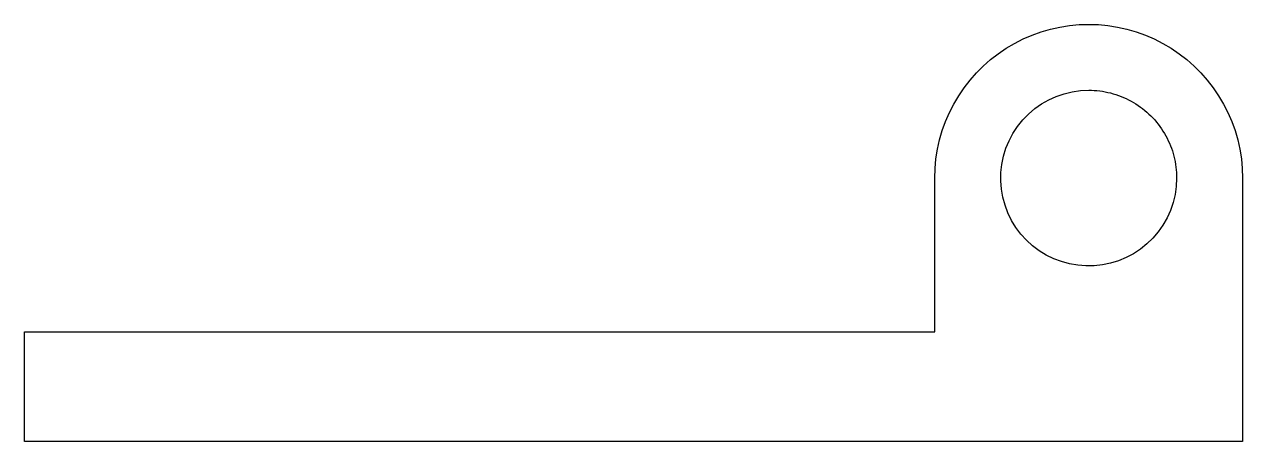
# Model space of a CAD drawing. Header units: metres. Extents: x -40.2 to 15.2, y 0 to 19.
import ezdxf

# ---------------------------------------------------------------- set-up
doc = ezdxf.new("R2010")
doc.units = ezdxf.units.M

msp = doc.modelspace()

# ---------------------------------------------------------------- linework, layer by layer
for points in [[(1.2, 12), (1.214, 12.44), (1.255, 12.877), (1.324, 13.312), (1.42, 13.741), (1.543, 14.163), (1.692, 14.577), (1.866, 14.98), (2.066, 15.372), (2.29, 15.751), (2.537, 16.114), (2.806, 16.462), (3.097, 16.792), (3.408, 17.103), (3.738, 17.394), (4.086, 17.663), (4.449, 17.91), (4.828, 18.134), (5.22, 18.334), (5.623, 18.508), (6.037, 18.657), (6.459, 18.78), (6.888, 18.876), (7.323, 18.945), (7.76, 18.986), (8.2, 19), (8.64, 18.986), (9.077, 18.945), (9.512, 18.876), (9.941, 18.78), (10.363, 18.657), (10.777, 18.508), (11.18, 18.334), (11.572, 18.134), (11.951, 17.91), (12.314, 17.663), (12.662, 17.394), (12.992, 17.103), (13.303, 16.792), (13.594, 16.462), (13.863, 16.114), (14.11, 15.751), (14.334, 15.372), (14.534, 14.98), (14.708, 14.577), (14.857, 14.163), (14.98, 13.741), (15.076, 13.312), (15.145, 12.877), (15.186, 12.44), (15.2, 12)], [(12.2, 12), (12.182, 11.624), (12.129, 11.25), (12.041, 10.884), (11.919, 10.528), (11.764, 10.184), (11.577, 9.857), (11.361, 9.548), (11.116, 9.262), (10.845, 9), (10.551, 8.764), (10.236, 8.557), (9.903, 8.381), (9.555, 8.236), (9.195, 8.126), (8.826, 8.049), (8.451, 8.008), (8.074, 8.002), (7.699, 8.032), (7.327, 8.096), (6.964, 8.196), (6.611, 8.329), (6.273, 8.495), (5.952, 8.692), (5.65, 8.918), (5.372, 9.172), (5.118, 9.45), (4.892, 9.752), (4.695, 10.073), (4.529, 10.411), (4.396, 10.764), (4.296, 11.127), (4.232, 11.499), (4.202, 11.874), (4.208, 12.251), (4.249, 12.626), (4.326, 12.995), (4.436, 13.355), (4.581, 13.703), (4.757, 14.036), (4.964, 14.351), (5.2, 14.645), (5.462, 14.916), (5.748, 15.161), (6.057, 15.377), (6.384, 15.564), (6.728, 15.719), (7.084, 15.841), (7.45, 15.929), (7.824, 15.982), (8.2, 16)], [(8.2, 16), (8.326, 15.998), (8.451, 15.992), (8.576, 15.982), (8.701, 15.968), (8.826, 15.951), (8.95, 15.929), (9.073, 15.904), (9.195, 15.874), (9.316, 15.841), (9.436, 15.804), (9.555, 15.764), (9.672, 15.719), (9.789, 15.671), (9.903, 15.619), (10.016, 15.564), (10.127, 15.505), (10.236, 15.443), (10.343, 15.377), (10.448, 15.308), (10.551, 15.236), (10.652, 15.161), (10.75, 15.082), (10.845, 15), (10.938, 14.916), (11.028, 14.828), (11.116, 14.738), (11.2, 14.645), (11.282, 14.55), (11.361, 14.452), (11.436, 14.351), (11.508, 14.248), (11.577, 14.143), (11.643, 14.036), (11.705, 13.927), (11.764, 13.816), (11.819, 13.703), (11.871, 13.589), (11.919, 13.472), (11.964, 13.355), (12.004, 13.236), (12.041, 13.116), (12.074, 12.995), (12.104, 12.873), (12.129, 12.75), (12.151, 12.626), (12.168, 12.501), (12.182, 12.376), (12.192, 12.251), (12.198, 12.126), (12.2, 12)], [(1.2, 5), (1.2, 5.14), (1.2, 5.28), (1.2, 5.42), (1.2, 5.56), (1.2, 5.7), (1.2, 5.84), (1.2, 5.98), (1.2, 6.12), (1.2, 6.26), (1.2, 6.4), (1.2, 6.54), (1.2, 6.68), (1.2, 6.82), (1.2, 6.96), (1.2, 7.1), (1.2, 7.24), (1.2, 7.38), (1.2, 7.52), (1.2, 7.66), (1.2, 7.8), (1.2, 7.94), (1.2, 8.08), (1.2, 8.22), (1.2, 8.36), (1.2, 8.5), (1.2, 8.64), (1.2, 8.78), (1.2, 8.92), (1.2, 9.06), (1.2, 9.2), (1.2, 9.34), (1.2, 9.48), (1.2, 9.62), (1.2, 9.76), (1.2, 9.9), (1.2, 10.04), (1.2, 10.18), (1.2, 10.32), (1.2, 10.46), (1.2, 10.6), (1.2, 10.74), (1.2, 10.88), (1.2, 11.02), (1.2, 11.16), (1.2, 11.3), (1.2, 11.44), (1.2, 11.58), (1.2, 11.72), (1.2, 11.86), (1.2, 12)], [(1.2, 5), (1.2, 5.14), (1.2, 5.28), (1.2, 5.42), (1.2, 5.56), (1.2, 5.7), (1.2, 5.84), (1.2, 5.98), (1.2, 6.12), (1.2, 6.26), (1.2, 6.4), (1.2, 6.54), (1.2, 6.68), (1.2, 6.82), (1.2, 6.96), (1.2, 7.1), (1.2, 7.24), (1.2, 7.38), (1.2, 7.52), (1.2, 7.66), (1.2, 7.8), (1.2, 7.94), (1.2, 8.08), (1.2, 8.22), (1.2, 8.36), (1.2, 8.5), (1.2, 8.64), (1.2, 8.78), (1.2, 8.92), (1.2, 9.06), (1.2, 9.2), (1.2, 9.34), (1.2, 9.48), (1.2, 9.62), (1.2, 9.76), (1.2, 9.9), (1.2, 10.04), (1.2, 10.18), (1.2, 10.32), (1.2, 10.46), (1.2, 10.6), (1.2, 10.74), (1.2, 10.88), (1.2, 11.02), (1.2, 11.16), (1.2, 11.3), (1.2, 11.44), (1.2, 11.58), (1.2, 11.72), (1.2, 11.86), (1.2, 12)], [(15.2, 12), (15.2, 11.76), (15.2, 11.52), (15.2, 11.28), (15.2, 11.04), (15.2, 10.8), (15.2, 10.56), (15.2, 10.32), (15.2, 10.08), (15.2, 9.84), (15.2, 9.6), (15.2, 9.36), (15.2, 9.12), (15.2, 8.88), (15.2, 8.64), (15.2, 8.4), (15.2, 8.16), (15.2, 7.92), (15.2, 7.68), (15.2, 7.44), (15.2, 7.2), (15.2, 6.96), (15.2, 6.72), (15.2, 6.48), (15.2, 6.24), (15.2, 6), (15.2, 5.76), (15.2, 5.52), (15.2, 5.28), (15.2, 5.04), (15.2, 4.8), (15.2, 4.56), (15.2, 4.32), (15.2, 4.08), (15.2, 3.84), (15.2, 3.6), (15.2, 3.36), (15.2, 3.12), (15.2, 2.88), (15.2, 2.64), (15.2, 2.4), (15.2, 2.16), (15.2, 1.92), (15.2, 1.68), (15.2, 1.44), (15.2, 1.2), (15.2, 0.96), (15.2, 0.72), (15.2, 0.48), (15.2, 0.24), (15.2, 0)], [(-40.2, 0), (-40.2, 0.1), (-40.2, 0.2), (-40.2, 0.3), (-40.2, 0.4), (-40.2, 0.5), (-40.2, 0.6), (-40.2, 0.7), (-40.2, 0.8), (-40.2, 0.9), (-40.2, 1), (-40.2, 1.1), (-40.2, 1.2), (-40.2, 1.3), (-40.2, 1.4), (-40.2, 1.5), (-40.2, 1.6), (-40.2, 1.7), (-40.2, 1.8), (-40.2, 1.9), (-40.2, 2), (-40.2, 2.1), (-40.2, 2.2), (-40.2, 2.3), (-40.2, 2.4), (-40.2, 2.5), (-40.2, 2.6), (-40.2, 2.7), (-40.2, 2.8), (-40.2, 2.9), (-40.2, 3), (-40.2, 3.1), (-40.2, 3.2), (-40.2, 3.3), (-40.2, 3.4), (-40.2, 3.5), (-40.2, 3.6), (-40.2, 3.7), (-40.2, 3.8), (-40.2, 3.9), (-40.2, 4), (-40.2, 4.1), (-40.2, 4.2), (-40.2, 4.3), (-40.2, 4.4), (-40.2, 4.5), (-40.2, 4.6), (-40.2, 4.7), (-40.2, 4.8), (-40.2, 4.9), (-40.2, 5)], [(-40.2, 5), (-39.372, 5), (-38.544, 5), (-37.716, 5), (-36.888, 5), (-36.06, 5), (-35.232, 5), (-34.404, 5), (-33.576, 5), (-32.748, 5), (-31.92, 5), (-31.092, 5), (-30.264, 5), (-29.436, 5), (-28.608, 5), (-27.78, 5), (-26.952, 5), (-26.124, 5), (-25.296, 5), (-24.468, 5), (-23.64, 5), (-22.812, 5), (-21.984, 5), (-21.156, 5), (-20.328, 5), (-19.5, 5), (-18.672, 5), (-17.844, 5), (-17.016, 5), (-16.188, 5), (-15.36, 5), (-14.532, 5), (-13.704, 5), (-12.876, 5), (-12.048, 5), (-11.22, 5), (-10.392, 5), (-9.564, 5), (-8.736, 5), (-7.908, 5), (-7.08, 5), (-6.252, 5), (-5.424, 5), (-4.596, 5), (-3.768, 5), (-2.94, 5), (-2.112, 5), (-1.284, 5), (-0.456, 5), (0.372, 5), (1.2, 5)], [(-20, 5), (-19.576, 5), (-19.152, 5), (-18.728, 5), (-18.304, 5), (-17.88, 5), (-17.456, 5), (-17.032, 5), (-16.608, 5), (-16.184, 5), (-15.76, 5), (-15.336, 5), (-14.912, 5), (-14.488, 5), (-14.064, 5), (-13.64, 5), (-13.216, 5), (-12.792, 5), (-12.368, 5), (-11.944, 5), (-11.52, 5), (-11.096, 5), (-10.672, 5), (-10.248, 5), (-9.824, 5), (-9.4, 5), (-8.976, 5), (-8.552, 5), (-8.128, 5), (-7.704, 5), (-7.28, 5), (-6.856, 5), (-6.432, 5), (-6.008, 5), (-5.584, 5), (-5.16, 5), (-4.736, 5), (-4.312, 5), (-3.888, 5), (-3.464, 5), (-3.04, 5), (-2.616, 5), (-2.192, 5), (-1.768, 5), (-1.344, 5), (-0.92, 5), (-0.496, 5), (-0.072, 5), (0.352, 5), (0.776, 5), (1.2, 5)], [(15.2, 0), (14.092, 0), (12.984, 0), (11.876, 0), (10.768, 0), (9.66, 0), (8.552, 0), (7.444, 0), (6.336, 0), (5.228, 0), (4.12, 0), (3.012, 0), (1.904, 0), (0.796, 0), (-0.312, 0), (-1.42, 0), (-2.528, 0), (-3.636, 0), (-4.744, 0), (-5.852, 0), (-6.96, 0), (-8.068, 0), (-9.176, 0), (-10.284, 0), (-11.392, 0), (-12.5, 0), (-13.608, 0), (-14.716, 0), (-15.824, 0), (-16.932, 0), (-18.04, 0), (-19.148, 0), (-20.256, 0), (-21.364, 0), (-22.472, 0), (-23.58, 0), (-24.688, 0), (-25.796, 0), (-26.904, 0), (-28.012, 0), (-29.12, 0), (-30.228, 0), (-31.336, 0), (-32.444, 0), (-33.552, 0), (-34.66, 0), (-35.768, 0), (-36.876, 0), (-37.984, 0), (-39.092, 0), (-40.2, 0)]]:
    msp.add_lwpolyline(points)

doc.saveas('drawing.dxf')
